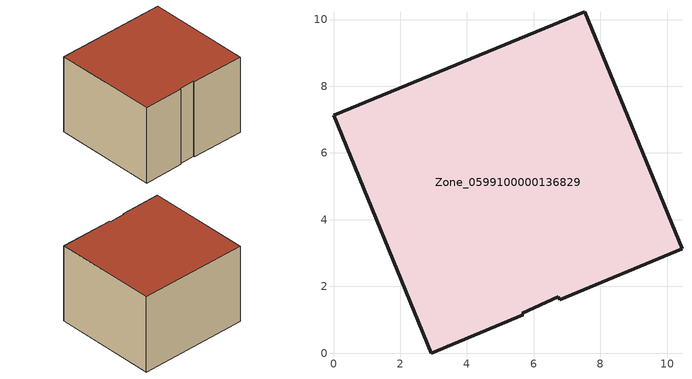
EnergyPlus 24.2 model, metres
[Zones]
Zone_0599100000136829
 floor ground (C_G): 5.68,1.15 2.93,0 0,7.13 7.53,10.23 10.45,3.13 6.78,1.6 6.74,1.69 5.66,1.2 z0
 wall outside (C_F): 2.93,0 5.68,1.15 5.66,1.2 6.74,1.69 6.78,1.6 10.45,3.13 7.53,10.23 0,7.13 2.93,0 z0:5.85
 roof outside (C_R): 6.74,1.69 6.78,1.6 10.45,3.13 7.53,10.23 0,7.13 2.93,0 5.68,1.15 5.66,1.2 z5.85
[BUILDING]
Pand.0599100000136829: North Axis=0; Terrain=City; Loads Convergence Tolerance Value=0.04; Temperature Convergence Tolerance Value=0.4; Solar Distribution=FullExterior; Maximum Number of Warmup Days=25; Minimum Number of Warmup Days=1
[Site:Location]
Rotterdam.The.Hague.AP_ZH_NLD Design_Conditions: Latitude=51.96; Longitude=4.45; Time Zone=1; Elevation=-4.5
[SITE:GROUNDTEMPERATURE:BUILDINGSURFACE]
18, 18, 18, 18, 18, 18, 18, 18, 18, 18, 18, 18
[MATERIAL] Thermal Absorptance=0.9; Solar Absorptance=0.7; Visible Absorptance=0.7
Name | Roughness | Thickness | Conductivity | Density | Specific Heat
G.D.1965 | MediumSmooth | 0.15 | 1 | 540 | 1210
F.D.1965 | Rough | 0.3 | 0.857143 | 1920 | 840
R.D.1965 | MediumRough | 0.2 | 0.08 | 1500 | 1000
[CONSTRUCTION]
C_G: G.D.1965
C_F: F.D.1965
C_R: R.D.1965
[ZONE]
Zone_0599100000136829: Type=1; Multiplier=1; Ceiling Height=Autocalculate; Volume=Autocalculate; Floor Area=autocalculate; Part of Total Floor Area=Yes
[ZONEINFILTRATION:DESIGNFLOWRATE]
Infil_Zone_0599100000136829: Zone or ZoneList or Space or SpaceList=Zone_0599100000136829; Schedule=AlwaysOn; Design Flow Rate Calculation Method=Flow/Area; Flow Rate per Floor Area=0.0042; Constant Term Coefficient=1; Temperature Term Coefficient=0; Velocity Term Coefficient=0; Velocity Squared Term Coefficient=0
[HVACTEMPLATE:ZONE:IDEALLOADSAIRSYSTEM]
Zone_0599100000136829: Maximum Heating Supply Air Temperature=50; Minimum Cooling Supply Air Temperature=13; Maximum Heating Supply Air Humidity Ratio=0.0156; Minimum Cooling Supply Air Humidity Ratio=0.0077; Heating Limit=NoLimit; Cooling Limit=NoLimit; Dehumidification Control Type=ConstantSensibleHeatRatio; Cooling Sensible Heat Ratio=0.7; Dehumidification Setpoint=60; Humidification Control Type=None; Humidification Setpoint=30; Outdoor Air Method=None; Outdoor Air Flow Rate per Person=0.00944; Outdoor Air Flow Rate per Zone Floor Area=0; Outdoor Air Flow Rate per Zone=0; Demand Controlled Ventilation Type=None; Outdoor Air Economizer Type=NoEconomizer; Heat Recovery Type=None; Sensible Heat Recovery Effectiveness=0.7; Latent Heat Recovery Effectiveness=0.65
[ZONECONTROL:THERMOSTAT]
ThermostatControl_Zone_0599100000136829: Zone or ZoneList=Zone_0599100000136829; Control Type Schedule=DualSetpointControlType; Control 1=Thermostat_Zone_0599100000136829; Temperature Difference Between Cutout And Setpoint=0
[THERMOSTATSETPOINT:DUALSETPOINT]
Thermostat_Zone_0599100000136829: Heating Setpoint Temperature Schedule=HeatingSetpoint_Zone_0599100000136829; Cooling Setpoint Temperature Schedule=CoolingSetpoint_Zone_0599100000136829
[SCHEDULE:COMPACT]
HeatingSetpoint_Zone_0599100000136829: Through: 12/31, For: AllDays, Until: 24:00, 21
CoolingSetpoint_Zone_0599100000136829: Through: 12/31, For: AllDays, Until: 24:00, 24
DualSetpointControlType: Through: 12/31, For: AllDays, Until: 24:00, 4
AlwaysOn: Through: 12/31, For: AllDays, Until: 24:00, 1
